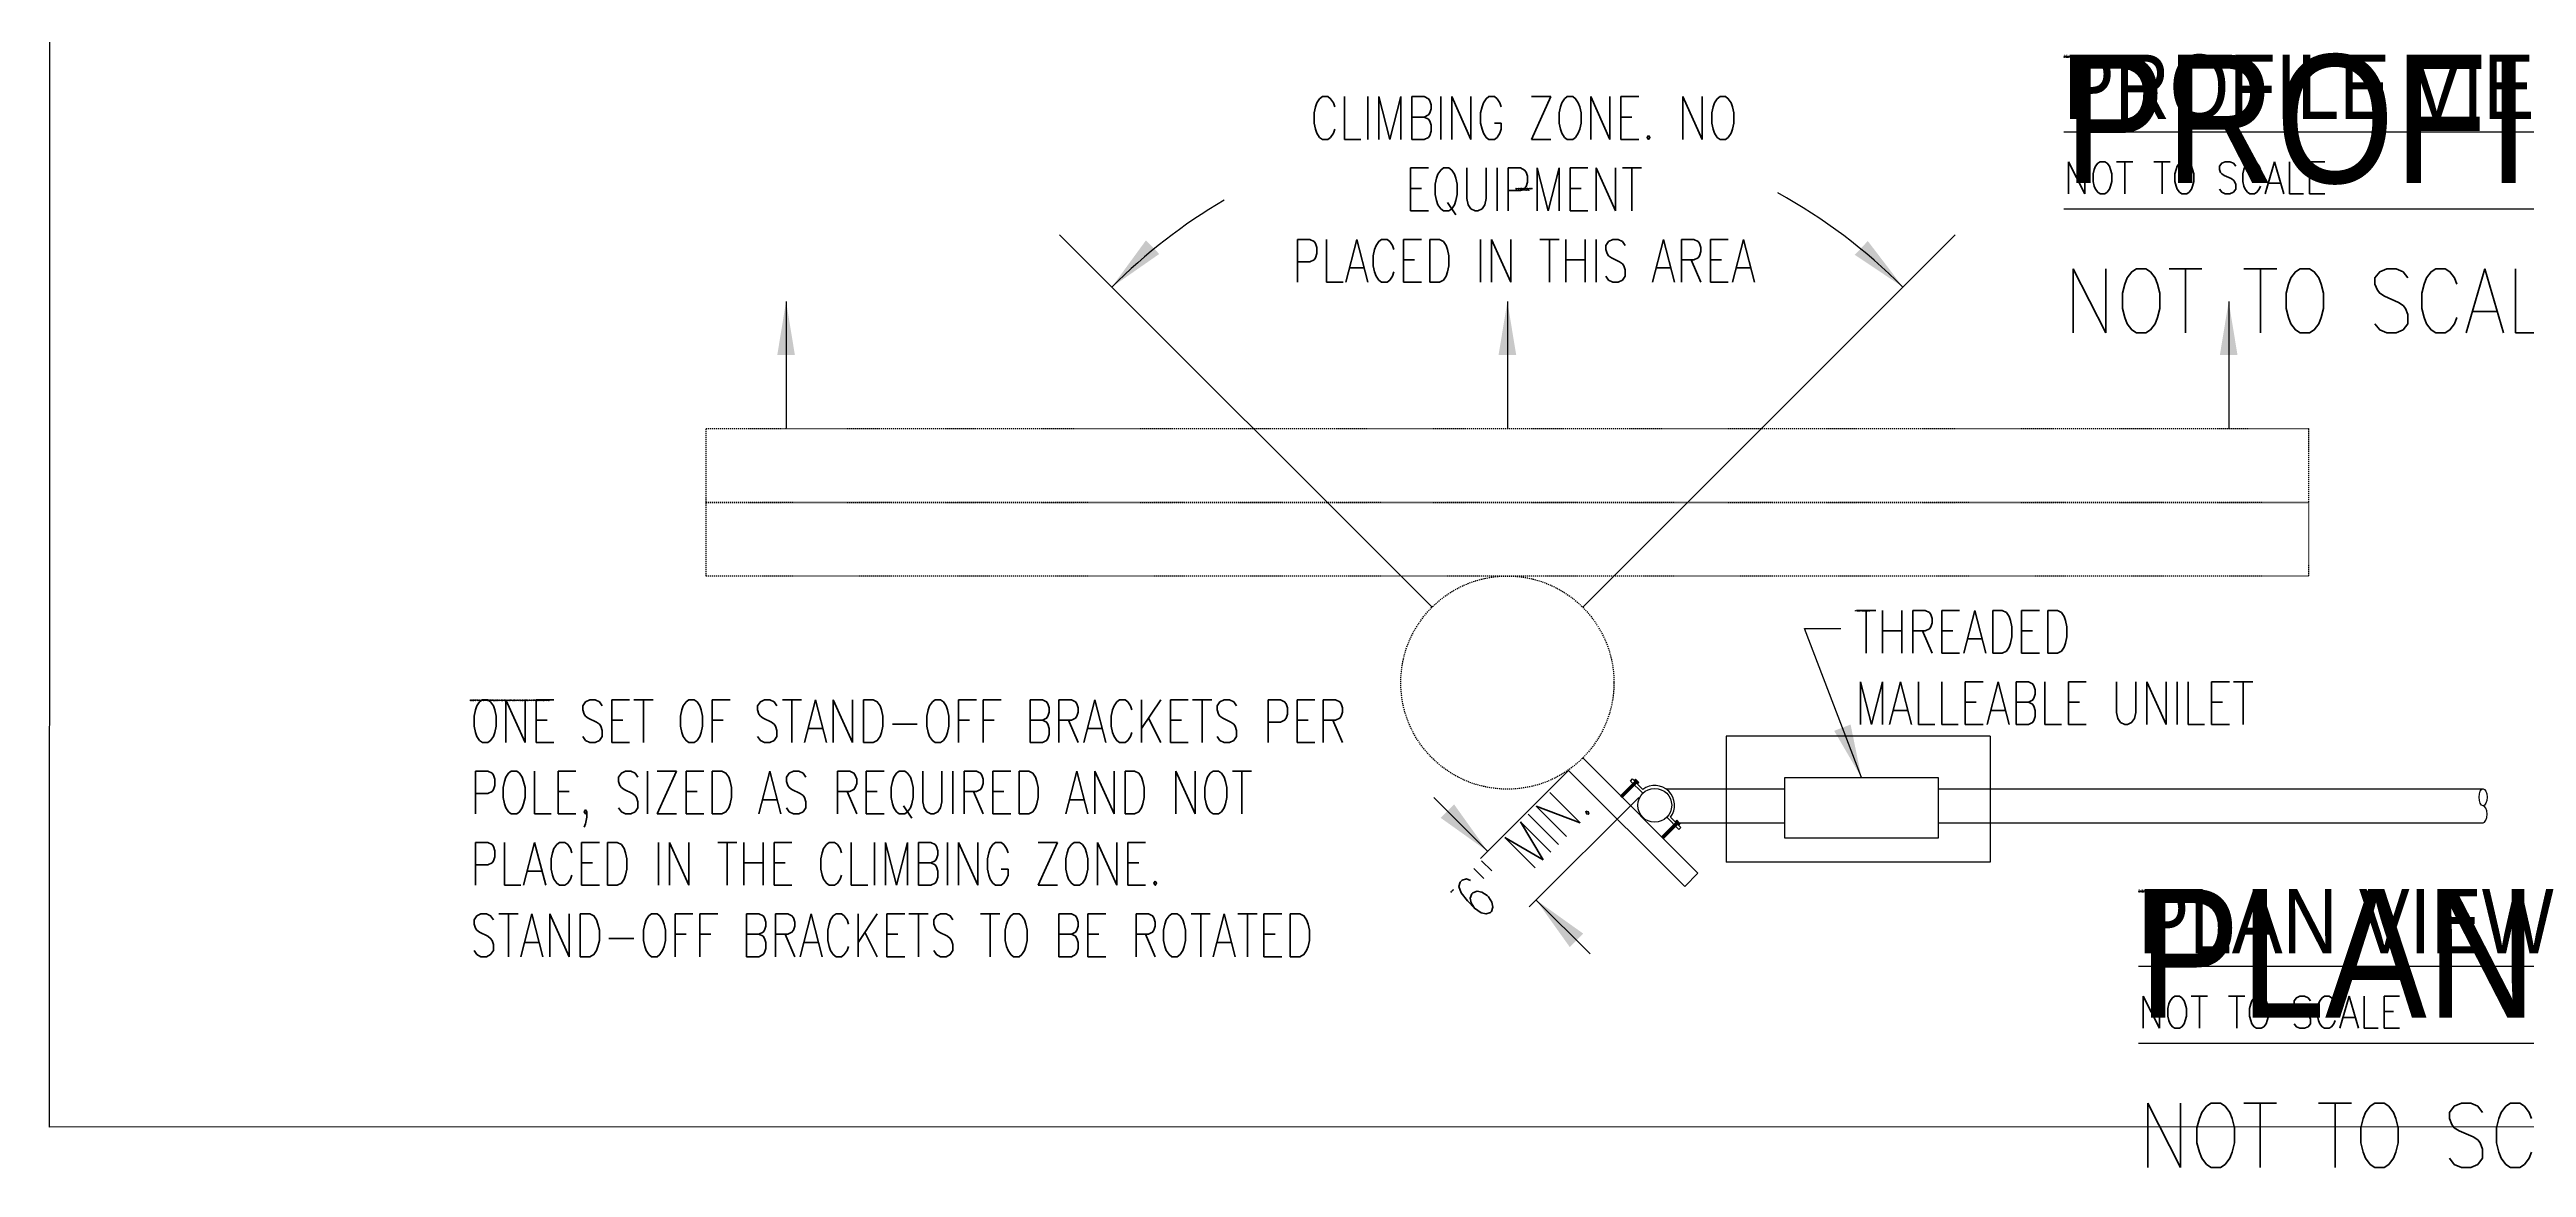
# Model space of a CAD drawing. Header units: inches. Extents: x 1413 to 2190, y 25751 to 26207.
# Drawn here: x 1412.7 to 1690.4, y 25751.2 to 25876.5 of the extents above; entities that cross this region are included whole.
import ezdxf

# ---------------------------------------------------------------- set-up
doc = ezdxf.new("R2010")
doc.units = ezdxf.units.IN
doc.header["$LTSCALE"] = 0.25
doc.header["$MEASUREMENT"] = 0
doc.linetypes.add('DASHED', pattern=[0.75, 0.5, -0.25])
doc.layers.get('Defpoints').update_dxf_attribs({"color": 251})
for name, color, linetype in [('E-POLE', 54, 'Continuous'), ('E-POWR-IDEN', 71, 'Continuous'), ('E-POWR-IDEN @ 1 (1)', 71, 'Continuous'), ('E-POWR-IDEN @ 1 (2)', 71, 'Continuous'), ('E-POWR-IDEN @ 48', 71, 'Continuous'), ('E-POWR-IDEN @ 96', 71, 'Continuous'), ('E-POWR-WIRE', 80, 'Continuous'), ('E-VAULT', 42, 'Continuous')]:
    doc.layers.add(name, color=color, linetype=linetype)
doc.styles.add('RomanS', font='romans.shx', dxfattribs={"width": 0.85})
doc.styles.get("Standard").update_dxf_attribs({"font": 'romans.shx', "width": 0.85})
doc.dimstyles.new('FH_Arrow_Leader', dxfattribs={"dimscale": 96, "dimtxt": 0.09375, "dimasz": 0.125, "dimexe": 0.0625, "dimexo": 0.0625, "dimgap": 0.09, "dimtad": 0, "dimtih": 1, "dimtoh": 1, "dimdec": 4, "dimzin": 0, "dimdsep": 46, "dimlunit": 4, "dimtxsty": 'RomanS', "dimcen": 0.09, "dimadec": 0, "dimazin": 0, "dimtfac": 1, "dimtdec": 4, "dimtofl": 0, "dimtmove": 0, "dimatfit": 3, "dimfxl": 1, "dimtolj": 1, "dimtzin": 0, "dimarcsym": 0})
doc.dimstyles.get("Standard").update_dxf_attribs({"dimtxt": 0.18, "dimasz": 0.18, "dimexe": 0.18, "dimexo": 0.0625, "dimgap": 0.09, "dimtad": 0, "dimtih": 1, "dimtoh": 1, "dimdec": 4, "dimzin": 0, "dimdsep": 46, "dimtxsty": 'Standard', "dimcen": 0.09, "dimadec": 0, "dimazin": 0, "dimtfac": 1, "dimtdec": 4, "dimtofl": 0, "dimtmove": 0, "dimatfit": 3, "dimfxl": 1, "dimtolj": 1, "dimtzin": 0, "dimarcsym": 0})

# ---------------------------------------------------------------- blocks, each defined once
blk = doc.blocks.new('*U29')
at = {"layer": 'E-POWR-IDEN @ 1 (1)', "insert": (1578.01, 25860.85), "char_height": 0.1, "width": 66.419, "attachment_point": 5, "style": 'RomanS'}
blk.add_mtext('{\\W0.75;CLIMBING ZONE. NO EQUIPMENT\\PPLACED IN THIS AREA}', dxfattribs=at)
at = {"layer": 'E-POWR-IDEN @ 1 (2)', "insert": (1578.01, 25860.85), "char_height": 0.1, "width": 66.419, "attachment_point": 5, "style": 'RomanS'}
blk.add_mtext('{\\W0.75;CLIMBING ZONE. NO EQUIPMENT\\PPLACED IN THIS AREA}', dxfattribs=at)
at = {"layer": 'E-POWR-IDEN @ 48', "insert": (1578.01, 25860.85), "char_height": 4.8, "width": 64.9206, "attachment_point": 5, "style": 'RomanS'}
blk.add_mtext('{\\W0.75;CLIMBING ZONE. NO EQUIPMENT\\PPLACED IN THIS AREA}', dxfattribs=at)
blk = doc.blocks.new('*U30')
at = {"layer": 'E-POWR-IDEN @ 1 (1)', "insert": (1459.84, 25803.62), "char_height": 0.1, "width": 102.3285, "attachment_point": 1, "style": 'RomanS'}
blk.add_mtext('{\\W0.75;ONE SET OF STAND-OFF BRACKETS PER POLE, SIZED AS REQUIRED AND NOT PLACED IN THE CLIMBING ZONE. STAND-OFF BRACKETS TO BE ROTATED }', dxfattribs=at)
at = {"layer": 'E-POWR-IDEN @ 1 (2)', "insert": (1459.84, 25803.62), "char_height": 0.1, "width": 102.3285, "attachment_point": 1, "style": 'RomanS'}
blk.add_mtext('{\\W0.75;ONE SET OF STAND-OFF BRACKETS PER POLE, SIZED AS REQUIRED AND NOT PLACED IN THE CLIMBING ZONE. STAND-OFF BRACKETS TO BE ROTATED }', dxfattribs=at)
at = {"layer": 'E-POWR-IDEN @ 48', "insert": (1459.84, 25803.62), "char_height": 4.79995, "width": 107.347, "attachment_point": 1, "style": 'RomanS'}
blk.add_mtext('{\\W0.75;ONE SET OF STAND-OFF BRACKETS PER POLE, SIZED AS REQUIRED AND NOT PLACED IN THE CLIMBING ZONE. STAND-OFF BRACKETS TO BE ROTATED }', dxfattribs=at)
blk = doc.blocks.new('*U31')
at = {"layer": 'E-POWR-IDEN @ 1 (1)', "insert": (1615.13, 25813.64), "char_height": 0.1, "width": 407.8356, "attachment_point": 1, "style": 'RomanS'}
blk.add_mtext('{\\W0.75;THREADED MALLEABLE UNILET}', dxfattribs=at)
at = {"layer": 'E-POWR-IDEN @ 1 (2)', "insert": (1615.13, 25813.64), "char_height": 0.1, "width": 407.8356, "attachment_point": 1, "style": 'RomanS'}
blk.add_mtext('{\\W0.75;THREADED MALLEABLE UNILET}', dxfattribs=at)
at = {"layer": 'E-POWR-IDEN @ 48', "insert": (1615.13, 25813.64), "char_height": 4.8, "width": 52.5136, "attachment_point": 1, "style": 'RomanS'}
blk.add_mtext('{\\W0.75;THREADED MALLEABLE UNILET}', dxfattribs=at)
blk = doc.blocks.new('*U43')
at = {"layer": 'E-POWR-IDEN @ 1 (1)', "insert": (1569.77, 25782.08), "char_height": 0.1, "width": 407.8356, "attachment_point": 1, "rotation": 45, "style": 'RomanS'}
blk.add_mtext('{\\W0.75;6" MIN.}', dxfattribs=at)
at = {"layer": 'E-POWR-IDEN @ 1 (2)', "insert": (1569.77, 25782.08), "char_height": 0.1, "width": 407.8356, "attachment_point": 1, "rotation": 45, "style": 'RomanS'}
blk.add_mtext('{\\W0.75;6" MIN.}', dxfattribs=at)
at = {"layer": 'E-POWR-IDEN @ 48', "insert": (1569.77, 25782.08), "char_height": 4.8, "width": 19576.1089, "attachment_point": 1, "rotation": 45, "style": 'RomanS'}
blk.add_mtext('{\\W0.75;6" MIN.}', dxfattribs=at)
blk = doc.blocks.new('*U54')
at = {"layer": 'E-POWR-IDEN @ 1 (2)', "insert": (1638.54, 25875.96), "char_height": 0.075, "width": 4.2, "attachment_point": 1, "style": 'RomanS'}
blk.add_mtext('\\A1;{\\fArial|b0|i0|c0|p34;\\H2x;\\LPROFILE VIEW\\P\\pi-0.225,l0.225,t0.225;}NOT TO SCALE', dxfattribs=at)
at = {"layer": 'E-POWR-IDEN @ 48', "insert": (1638.54, 25875.96), "char_height": 3.6, "width": 201.6, "attachment_point": 1, "style": 'RomanS'}
blk.add_mtext('\\A1;{\\fArial|b0|i0|c0|p34;\\H2x;\\LPROFILE VIEW\\P\\pi-10.8,l10.8,t10.8;}NOT TO SCALE', dxfattribs=at)
at = {"layer": 'E-POWR-IDEN @ 96', "insert": (1638.54, 25875.96), "char_height": 7.2, "width": 403.2, "attachment_point": 1, "style": 'RomanS'}
blk.add_mtext('\\A1;{\\fArial|b0|i0|c0|p34;\\H2x;\\LPROFILE VIEW\\P\\pi-21.6,l21.6,t21.6;}NOT TO SCALE', dxfattribs=at)
blk = doc.blocks.new('*U57')
at = {"layer": 'E-POWR-IDEN @ 1 (2)', "insert": (1646.91, 25782.39), "char_height": 0.075, "width": 4.2, "attachment_point": 1, "style": 'RomanS'}
blk.add_mtext('\\A1;{\\fArial|b0|i0|c0|p34;\\H2x;\\LPLAN VIEW\\P\\pi-0.225,l0.225,t0.225;}NOT TO SCALE', dxfattribs=at)
at = {"layer": 'E-POWR-IDEN @ 48', "insert": (1646.91, 25782.39), "char_height": 3.6, "width": 201.6, "attachment_point": 1, "style": 'RomanS'}
blk.add_mtext('\\A1;{\\fArial|b0|i0|c0|p34;\\H2x;\\LPLAN VIEW\\P\\pi-10.8,l10.8,t10.8;}NOT TO SCALE', dxfattribs=at)
at = {"layer": 'E-POWR-IDEN @ 96', "insert": (1646.91, 25782.39), "char_height": 7.2, "width": 403.2, "attachment_point": 1, "style": 'RomanS'}
blk.add_mtext('\\A1;{\\fArial|b0|i0|c0|p34;\\H2x;\\LPLAN VIEW\\P\\pi-21.6,l21.6,t21.6;}NOT TO SCALE', dxfattribs=at)

msp = doc.modelspace()

# ---------------------------------------------------------------- hatches: boundary and pattern name
at = {"layer": 'E-POWR-WIRE'}
h = msp.add_hatch(color=256, dxfattribs=at)
h.paths.add_polyline_path([(1590.52, 25794.73), (1590.89, 25794.36), (1590.72, 25794.19), (1590.35, 25794.56)])
h.paths.add_polyline_path([(1588.82, 25792.86), (1590.44, 25794.47), (1590.64, 25794.27), (1589.03, 25792.66)])
h = msp.add_hatch(color=256, dxfattribs=at)
h.paths.add_polyline_path([(1595.14, 25790.11), (1595.5, 25789.74), (1595.34, 25789.57), (1594.97, 25789.94)])
h.paths.add_polyline_path([(1593.44, 25788.25), (1595.05, 25789.86), (1595.25, 25789.66), (1593.64, 25788.05)])

# ---------------------------------------------------------------- linework, layer by layer
at = {"layer": 'Defpoints'}
msp.add_lwpolyline([(1412.87, 26205.76), (2190.38, 26205.68), (2190.4, 25755.72), (1412.7, 25755.71)], close=True, dxfattribs=at)
at = {"layer": 'E-POLE'}
for p, q in [((1584.6, 25797.1), (1597.52, 25784.17)), ((1582.97, 25795.74), (1596.03, 25782.68)), ((1596.03, 25782.68), (1597.52, 25784.17))]:
    msp.add_line(p, q, dxfattribs=at)
at = {"layer": 'E-POLE', "linetype": 'DASHED'}
for points in [[(1486.31, 25834.03), (1665.98, 25834.03), (1665.98, 25825.76), (1486.31, 25825.76)], [(1486.31, 25825.76), (1665.98, 25825.76), (1665.98, 25817.5), (1486.31, 25817.5)]]:
    msp.add_lwpolyline(points, close=True, dxfattribs=at)
msp.add_circle((1576.15, 25805.55), 11.95, dxfattribs=at)
at = {"layer": 'E-POWR-IDEN'}
for p, q in [((1567.7, 25814), (1525.94, 25855.76)), ((1584.6, 25814), (1626.35, 25855.76)), ((1573.15, 25785.83), (1582.98, 25795.66)), ((1578.6, 25780.39), (1590.88, 25792.66))]:
    msp.add_line(p, q, dxfattribs=at)
for start, end in [(45, 61.0787), (120.435, 135)]:
    msp.add_arc((1576.15, 25805.55), 62.72, start, end, dxfattribs=at)
for points in [[(1537.12, 25853.61), (1531.8, 25849.9), (1535.63, 25855.14)], [(1616.56, 25855.06), (1620.5, 25849.9), (1615.1, 25853.51)], [(1570.17, 25791.9), (1573.94, 25786.62), (1568.66, 25790.39)], [(1583.15, 25775.89), (1579.38, 25781.17), (1584.66, 25777.4)]]:
    msp.add_solid(points, dxfattribs=at)
at = {"layer": 'E-POWR-WIRE'}
for p, q in [((1589.95, 25794.51), (1590.17, 25794.74)), ((1591.32, 25793.14), (1589.95, 25794.51)), ((1591.34, 25793.57), (1590.17, 25794.74)), ((1593.9, 25793.64), (1607.24, 25793.64)), ((1607.24, 25794.89), (1624.45, 25794.89)), ((1607.24, 25788.09), (1607.24, 25794.89)), ((1624.45, 25794.89), (1624.45, 25788.09)), ((1624.45, 25793.64), (1685.54, 25793.64)), ((1595.6, 25789.31), (1594.45, 25790.46)), ((1595.37, 25789.09), (1594.01, 25790.45)), ((1595.37, 25789.09), (1595.6, 25789.31)), ((1595.44, 25789.84), (1607.24, 25789.84)), ((1624.45, 25788.09), (1607.24, 25788.09)), ((1624.45, 25789.84), (1685.54, 25789.84))]:
    msp.add_line(p, q, dxfattribs=at)
for points in [[(1588.82, 25792.86), (1590.44, 25794.47), (1590.64, 25794.27), (1589.03, 25792.66)], [(1590.52, 25794.73), (1590.89, 25794.36), (1590.72, 25794.19), (1590.35, 25794.56)], [(1593.44, 25788.25), (1595.05, 25789.86), (1595.25, 25789.66), (1593.64, 25788.05)], [(1595.14, 25790.11), (1595.5, 25789.74), (1595.34, 25789.57), (1594.97, 25789.94)]]:
    msp.add_lwpolyline(points, close=True, dxfattribs=at)
msp.add_circle((1592.67, 25791.79), 1.9, dxfattribs=at)
msp.add_arc((1592.67, 25791.79), 2.22, 323.2758, 126.7242, dxfattribs=at)
msp.add_ellipse((1685.54, 25792.69), major_axis=(0, 0.952), ratio=0.47309, dxfattribs=at)
msp.add_ellipse((1685.54, 25790.79), major_axis=(0, 0.952), ratio=0.47309, start_param=3.141593, end_param=6.283185, dxfattribs=at)
at = {"layer": 'E-VAULT'}
for p, q in [((1600.67, 25799.54), (1600.67, 25785.42)), ((1630.29, 25799.54), (1600.67, 25799.54)), ((1630.29, 25799.54), (1630.29, 25785.42)), ((1630.29, 25785.42), (1600.67, 25785.42))]:
    msp.add_line(p, q, dxfattribs=at)

# ---------------------------------------------------------------- block references
at = {"layer": 'E-POWR-IDEN'}
for name in ['*U54', '*U29', '*U31', '*U30', '*U43', '*U57']:
    msp.add_blockref(name, (0, 0), dxfattribs=at)

# ---------------------------------------------------------------- leaders
at = {"layer": 'E-POLE'}
for points in [[(1495.28, 25848.29), (1495.28, 25834.03)], [(1576.15, 25848.29), (1576.15, 25834.03)], [(1657.02, 25848.29), (1657.02, 25834.03)]]:
    msp.add_leader(points, dimstyle='Standard', override={"dimasz": 6, "dimgap": 0.09, "dimtad": 0, "dimfxl": 0.1875}, dxfattribs=at)
at = {"layer": 'E-POWR-IDEN @ 48'}
for points in [[(1615.85, 25794.89), (1609.46, 25811.61), (1613.53, 25811.61)], [(1573.94, 25786.62), (1567.9, 25792.66)], [(1579.38, 25781.17), (1585.43, 25775.15)]]:
    msp.add_leader(points, dimstyle='FH_Arrow_Leader', override={"dimscale": 48, "dimtxt": 0.1875, "dimasz": 0.125, "dimgap": 0.09, "dimtad": 0, "dimfxl": 0.1875}, dxfattribs=at)

doc.saveas('drawing.dxf')
